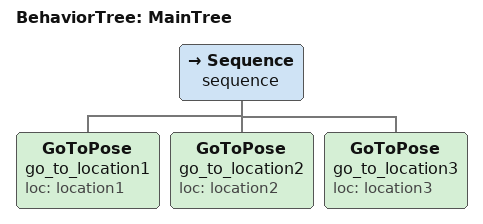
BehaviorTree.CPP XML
<!-- Behavior tree that sequentially navigates locations naively -->
<root main_tree_to_execute = "MainTree" >
  <BehaviorTree ID="MainTree">
    <Sequence name="sequence">
      <GoToPose name="go_to_location1" loc="location1" />
      <GoToPose name="go_to_location2" loc="location2" />
      <GoToPose name="go_to_location3" loc="location3" />
    </Sequence>
  </BehaviorTree>
</root>
